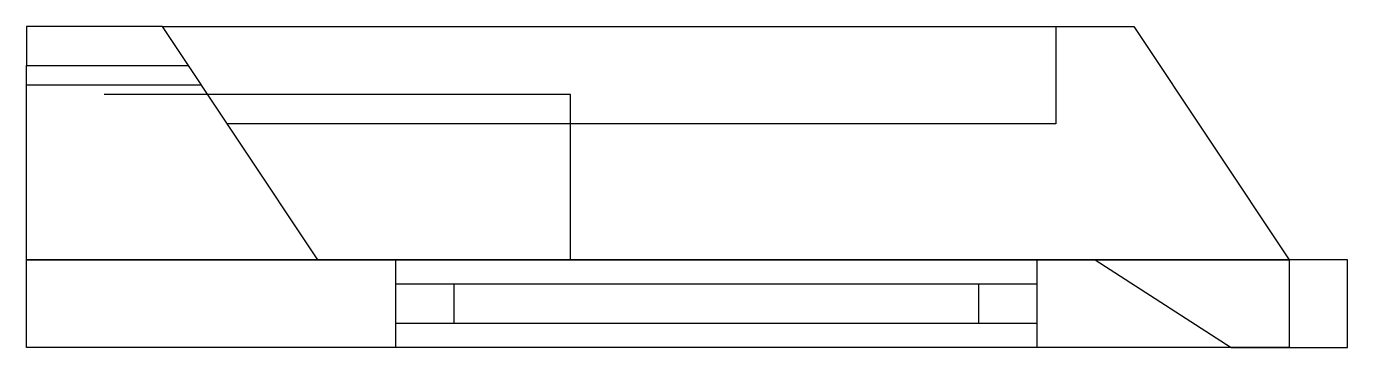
# Model space of a CAD drawing. Header units: millimetres. Extents: x -92.9 to -24.9, y 21.9 to 38.4.
import ezdxf

# ---------------------------------------------------------------- set-up
doc = ezdxf.new("R2010")
doc.units = ezdxf.units.MM
doc.layers.get('0').update_dxf_attribs({"linetype": 'CONTINUOUS'})

msp = doc.modelspace()

# ---------------------------------------------------------------- linework, layer by layer
for p, q in [((-85.859, 38.383), (-92.859, 38.383)), ((-92.859, 38.383), (-92.859, 36.383)), ((-39.883, 38.383), (-39.883, 33.383)), ((-92.859, 36.383), (-84.526, 36.383)), ((-92.859, 26.383), (-92.859, 36.383)), ((-92.859, 35.383), (-83.859, 35.383)), ((-64.859, 34.883), (-88.859, 34.883)), ((-64.859, 26.383), (-64.859, 34.883)), ((-39.883, 33.383), (-82.526, 33.383)), ((-77.859, 26.383), (-92.859, 26.383)), ((-73.859, 26.383), (-73.859, 21.883)), ((-40.859, 26.383), (-40.859, 21.883)), ((-27.859, 26.383), (-27.859, 21.883)), ((-40.859, 25.133), (-73.859, 25.133)), ((-70.859, 25.133), (-70.859, 23.133)), ((-43.859, 25.133), (-43.859, 23.133)), ((-73.859, 23.133), (-40.859, 23.133))]:
    msp.add_line(p, q)
for points in [[(-85.859, 38.383), (-35.859, 38.383), (-27.859, 26.383), (-77.859, 26.383)], [(-92.859, 26.383), (-27.859, 26.383), (-37.859, 26.383), (-30.859, 21.883), (-27.859, 21.883), (-92.859, 21.883)], [(-27.859, 21.883), (-24.859, 21.883), (-24.859, 26.383), (-27.859, 26.383)]]:
    msp.add_lwpolyline(points, close=True)

doc.saveas('drawing.dxf')
